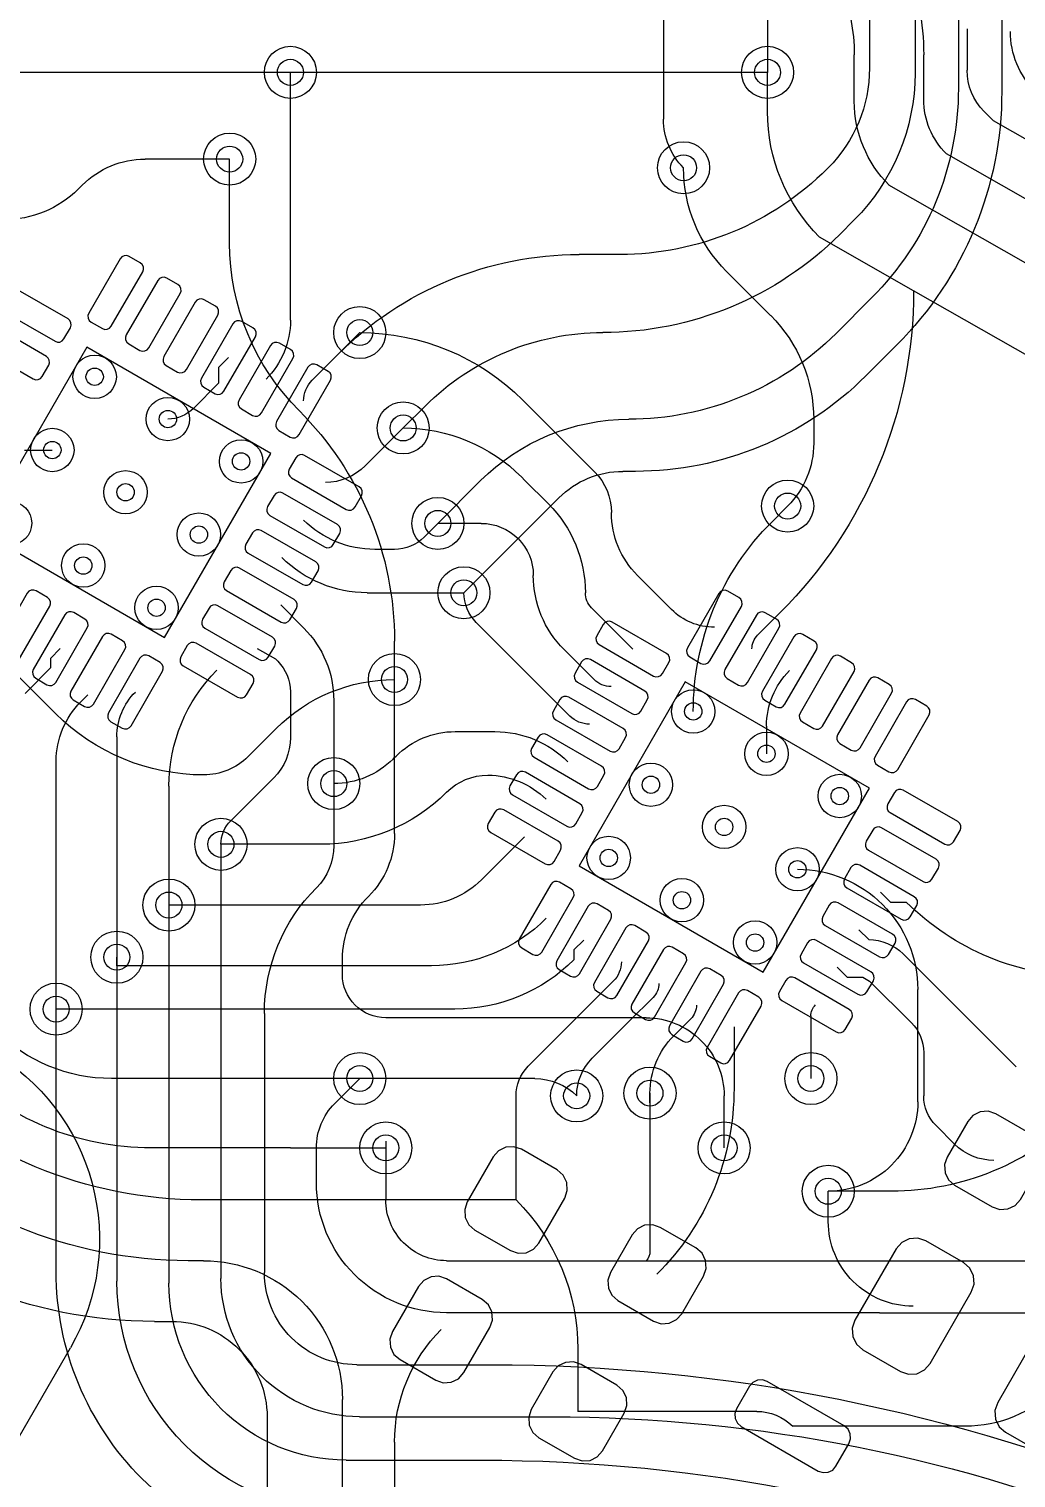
# Model space of a CAD drawing. Header units: millimetres. Extents: x -220 to 263, y -14 to 135.
# Drawn here: x -46.84 to -35.46, y 31.89 to 48.6 of the extents above; entities that cross this region are included whole.
import ezdxf

# ---------------------------------------------------------------- set-up
doc = ezdxf.new("R2010")
doc.units = ezdxf.units.MM
for name, color, linetype, lineweight, true_color in [('livello 7', 6, 'Continuous', 25, 0xff00ff), ('livello 8', 18, 'Continuous', 25, 0x000000), ('livello 9', 18, 'Continuous', 25, 0x000000)]:
    doc.layers.add(name, color=color, linetype=linetype, lineweight=lineweight, true_color=true_color)

msp = doc.modelspace()

# ---------------------------------------------------------------- linework, layer by layer
at = {"layer": 'livello 7', "color": 6, "true_color": 0xff00ff, "flags": 128}
msp.add_lwpolyline([(-47.273, 36.81, -0.414217), (-46.358, 33.395)], format="xyb", dxfattribs=at)
msp.add_lwpolyline([(-62.882, 4.773), (-46.358, 33.395)], dxfattribs=at)
at = {"layer": 'livello 8', "color": 163, "true_color": 0x4d7fc4, "flags": 128}
for points in [[(-38.323, 63.099), (-38.323, 48.099)], [(-37.148, 60.124), (-37.148, 48.146)], [(-36.623, 58.975), (-36.623, 48.089)], [(-36.123, 58.775), (-36.123, 47.913)], [(-35.623, 58.575), (-35.623, 47.879)], [(-39.523, 49.199), (-39.523, 47.558)], [(-43.823, 45.241), (-43.823, 48.099)], [(-44.523, 47.099), (-45.498, 47.099)], [(-37.623, 46.999), (-37.633, 46.989)], [(-46.223, 46.799), (-46.269, 46.753)], [(-37.323, 46.399), (-37.491, 46.23)], [(-46.147, 45.322), (-46.157, 45.294), (-46.155, 45.265), (-46.142, 45.238), (-46.12, 45.219), (-45.99, 45.144), (-45.962, 45.135), (-45.933, 45.137), (-45.907, 45.15), (-45.888, 45.172), (-45.525, 45.799), (-45.516, 45.827), (-45.518, 45.856), (-45.531, 45.883), (-45.553, 45.902), (-45.682, 45.977), (-45.71, 45.986), (-45.739, 45.984), (-45.766, 45.971), (-45.785, 45.949), (-46.147, 45.322)], [(-40.023, 45.999), (-40.496, 45.999)], [(-47.192, 45.463), (-47.201, 45.435), (-47.199, 45.406), (-47.186, 45.379), (-47.164, 45.36), (-46.536, 44.998), (-46.509, 44.988), (-46.48, 44.99), (-46.453, 45.003), (-46.434, 45.025), (-46.359, 45.155), (-46.35, 45.183), (-46.352, 45.212), (-46.364, 45.238), (-46.386, 45.257), (-47.014, 45.62), (-47.042, 45.629), (-47.071, 45.627), (-47.098, 45.615), (-47.117, 45.593), (-47.192, 45.463)], [(-45.714, 45.072), (-45.724, 45.044), (-45.722, 45.015), (-45.709, 44.988), (-45.687, 44.969), (-45.557, 44.894), (-45.529, 44.885), (-45.5, 44.887), (-45.474, 44.9), (-45.455, 44.922), (-45.092, 45.549), (-45.083, 45.577), (-45.085, 45.606), (-45.098, 45.633), (-45.12, 45.652), (-45.249, 45.727), (-45.277, 45.736), (-45.306, 45.734), (-45.333, 45.721), (-45.352, 45.699), (-45.714, 45.072)], [(-45.281, 44.822), (-45.291, 44.794), (-45.289, 44.765), (-45.276, 44.738), (-45.254, 44.719), (-45.124, 44.644), (-45.096, 44.635), (-45.067, 44.637), (-45.041, 44.65), (-45.022, 44.672), (-44.659, 45.299), (-44.65, 45.327), (-44.652, 45.356), (-44.665, 45.383), (-44.687, 45.402), (-44.816, 45.477), (-44.844, 45.486), (-44.873, 45.484), (-44.9, 45.471), (-44.919, 45.449), (-45.281, 44.822)], [(-37.123, 45.499), (-37.533, 45.089)], [(-47.442, 45.03), (-47.451, 45.002), (-47.449, 44.973), (-47.436, 44.946), (-47.414, 44.927), (-46.786, 44.565), (-46.759, 44.555), (-46.73, 44.557), (-46.703, 44.57), (-46.684, 44.592), (-46.609, 44.722), (-46.6, 44.75), (-46.602, 44.779), (-46.614, 44.805), (-46.636, 44.824), (-47.264, 45.187), (-47.292, 45.196), (-47.321, 45.194), (-47.348, 45.182), (-47.367, 45.159), (-47.442, 45.03)], [(-44.848, 44.572), (-44.858, 44.544), (-44.856, 44.515), (-44.843, 44.488), (-44.821, 44.469), (-44.691, 44.394), (-44.663, 44.385), (-44.634, 44.387), (-44.608, 44.4), (-44.589, 44.422), (-44.226, 45.049), (-44.217, 45.077), (-44.219, 45.106), (-44.232, 45.133), (-44.254, 45.152), (-44.383, 45.227), (-44.411, 45.236), (-44.44, 45.234), (-44.467, 45.221), (-44.486, 45.199), (-44.848, 44.572)], [(-44.415, 44.322), (-44.425, 44.294), (-44.423, 44.265), (-44.41, 44.238), (-44.388, 44.219), (-44.258, 44.144), (-44.23, 44.135), (-44.201, 44.137), (-44.175, 44.15), (-44.156, 44.172), (-43.793, 44.799), (-43.784, 44.827), (-43.786, 44.856), (-43.799, 44.883), (-43.821, 44.902), (-43.95, 44.977), (-43.978, 44.986), (-44.007, 44.984), (-44.034, 44.971), (-44.053, 44.949), (-44.415, 44.322)], [(-43.273, 44.849), (-43.023, 45.099)], [(-36.833, 44.957), (-37.191, 44.599)], [(-46.171, 44.931), (-47.396, 42.809), (-45.274, 41.584), (-44.049, 43.706), (-46.171, 44.931)], [(-44.537, 44.81), (-44.65, 44.697)], [(-43.572, 44.549), (-43.273, 44.849)], [(-44.65, 44.697), (-44.65, 44.514)], [(-43.982, 44.072), (-43.992, 44.044), (-43.99, 44.015), (-43.977, 43.988), (-43.955, 43.969), (-43.825, 43.894), (-43.797, 43.885), (-43.768, 43.887), (-43.742, 43.9), (-43.723, 43.922), (-43.36, 44.549), (-43.351, 44.577), (-43.353, 44.606), (-43.366, 44.633), (-43.388, 44.652), (-43.517, 44.727), (-43.545, 44.736), (-43.574, 44.734), (-43.601, 44.721), (-43.62, 44.699), (-43.982, 44.072)], [(-44.65, 44.514), (-44.941, 44.224)], [(-42.271, 44.25), (-42.523, 43.999)], [(-42.96, 43.562), (-42.523, 43.999)], [(-46.886, 43.745), (-46.567, 43.745)], [(-43.836, 43.525), (-43.845, 43.497), (-43.843, 43.468), (-43.831, 43.442), (-43.809, 43.423), (-43.181, 43.06), (-43.153, 43.051), (-43.124, 43.053), (-43.097, 43.066), (-43.078, 43.088), (-43.003, 43.218), (-42.994, 43.245), (-42.996, 43.274), (-43.009, 43.301), (-43.031, 43.32), (-43.659, 43.682), (-43.686, 43.692), (-43.715, 43.69), (-43.742, 43.677), (-43.761, 43.655), (-43.836, 43.525)], [(-39.846, 43.499), (-39.991, 43.499)], [(-41.63, 43.392), (-42.123, 42.899)], [(-44.086, 43.092), (-44.095, 43.064), (-44.093, 43.035), (-44.081, 43.009), (-44.059, 42.99), (-43.431, 42.627), (-43.403, 42.618), (-43.374, 42.62), (-43.347, 42.633), (-43.328, 42.655), (-43.253, 42.784), (-43.244, 42.812), (-43.246, 42.841), (-43.259, 42.868), (-43.281, 42.887), (-43.909, 43.249), (-43.936, 43.259), (-43.965, 43.257), (-43.992, 43.244), (-44.011, 43.222), (-44.086, 43.092)], [(-40.728, 43.194), (-41.081, 42.84)], [(-38.091, 43.099), (-38.275, 42.915)], [(-44.336, 42.659), (-44.345, 42.631), (-44.343, 42.602), (-44.331, 42.576), (-44.309, 42.557), (-43.681, 42.194), (-43.653, 42.185), (-43.624, 42.187), (-43.597, 42.2), (-43.578, 42.222), (-43.503, 42.351), (-43.494, 42.379), (-43.496, 42.408), (-43.509, 42.435), (-43.531, 42.454), (-44.159, 42.816), (-44.186, 42.826), (-44.215, 42.824), (-44.242, 42.811), (-44.261, 42.789), (-44.336, 42.659)], [(-42.281, 42.74), (-42.123, 42.899)], [(-41.823, 42.099), (-41.081, 42.84)], [(-42.623, 42.599), (-42.85, 42.599)], [(-44.586, 42.226), (-44.595, 42.198), (-44.593, 42.169), (-44.581, 42.143), (-44.559, 42.124), (-43.931, 41.761), (-43.903, 41.752), (-43.874, 41.754), (-43.847, 41.767), (-43.828, 41.789), (-43.753, 41.918), (-43.744, 41.946), (-43.746, 41.975), (-43.759, 42.002), (-43.781, 42.021), (-44.409, 42.383), (-44.436, 42.393), (-44.465, 42.391), (-44.492, 42.378), (-44.511, 42.356), (-44.586, 42.226)], [(-47.219, 41.466), (-47.228, 41.438), (-47.226, 41.409), (-47.213, 41.383), (-47.191, 41.363), (-47.062, 41.288), (-47.034, 41.279), (-47.005, 41.281), (-46.978, 41.294), (-46.959, 41.316), (-46.597, 41.944), (-46.587, 41.971), (-46.589, 42), (-46.602, 42.027), (-46.624, 42.046), (-46.754, 42.121), (-46.782, 42.13), (-46.811, 42.128), (-46.837, 42.116), (-46.856, 42.094), (-47.219, 41.466)], [(-42.939, 42.099), (-41.823, 42.099)], [(-44.836, 41.793), (-44.845, 41.765), (-44.843, 41.736), (-44.831, 41.71), (-44.809, 41.691), (-44.181, 41.328), (-44.153, 41.319), (-44.124, 41.321), (-44.097, 41.334), (-44.078, 41.356), (-44.003, 41.485), (-43.994, 41.513), (-43.996, 41.542), (-44.009, 41.569), (-44.031, 41.588), (-44.659, 41.95), (-44.686, 41.96), (-44.715, 41.958), (-44.742, 41.945), (-44.761, 41.923), (-44.836, 41.793)], [(-43.935, 41.959), (-43.668, 41.692)], [(-46.786, 41.216), (-46.795, 41.188), (-46.793, 41.159), (-46.78, 41.133), (-46.758, 41.113), (-46.629, 41.038), (-46.601, 41.029), (-46.572, 41.031), (-46.545, 41.044), (-46.526, 41.066), (-46.164, 41.694), (-46.154, 41.721), (-46.156, 41.75), (-46.169, 41.777), (-46.191, 41.796), (-46.321, 41.871), (-46.349, 41.88), (-46.378, 41.878), (-46.404, 41.866), (-46.423, 41.844), (-46.786, 41.216)], [(-46.353, 40.966), (-46.362, 40.938), (-46.36, 40.909), (-46.347, 40.883), (-46.325, 40.863), (-46.196, 40.788), (-46.168, 40.779), (-46.139, 40.781), (-46.112, 40.794), (-46.093, 40.816), (-45.731, 41.444), (-45.721, 41.471), (-45.723, 41.5), (-45.736, 41.527), (-45.758, 41.546), (-45.888, 41.621), (-45.916, 41.63), (-45.945, 41.628), (-45.971, 41.616), (-45.99, 41.594), (-46.353, 40.966)], [(-46.475, 41.455), (-46.588, 41.341)], [(-45.086, 41.36), (-45.095, 41.332), (-45.093, 41.303), (-45.081, 41.277), (-45.059, 41.258), (-44.431, 40.895), (-44.403, 40.886), (-44.374, 40.888), (-44.347, 40.901), (-44.328, 40.923), (-44.253, 41.052), (-44.244, 41.08), (-44.246, 41.109), (-44.259, 41.136), (-44.281, 41.155), (-44.909, 41.517), (-44.936, 41.527), (-44.965, 41.525), (-44.992, 41.512), (-45.011, 41.49), (-45.086, 41.36)], [(-44.205, 41.458), (-43.996, 41.337)], [(-46.588, 41.341), (-46.588, 41.234)], [(-45.92, 40.716), (-45.929, 40.688), (-45.927, 40.659), (-45.914, 40.633), (-45.892, 40.613), (-45.763, 40.538), (-45.735, 40.529), (-45.706, 40.531), (-45.679, 40.544), (-45.66, 40.566), (-45.298, 41.194), (-45.288, 41.221), (-45.29, 41.25), (-45.303, 41.277), (-45.325, 41.296), (-45.455, 41.371), (-45.483, 41.38), (-45.512, 41.378), (-45.538, 41.366), (-45.557, 41.344), (-45.92, 40.716)], [(-43.996, 41.337), (-43.968, 41.309)], [(-46.588, 41.234), (-46.882, 40.939)], [(-42.623, 40.899), (-42.623, 41.099)], [(-43.823, 40.958), (-43.823, 40.43)], [(-38.374, 37.726), (-37.149, 39.847), (-39.271, 41.072), (-40.496, 38.951), (-38.374, 37.726)], [(-46.24, 40.84), (-46.159, 40.921)], [(-43.323, 40.858), (-43.323, 40.523)], [(-42.623, 39.323), (-42.623, 40.899)], [(-45.823, 40.438), (-45.823, 34.162)], [(-43.323, 40.523), (-43.323, 39.899)], [(-46.523, 34.274), (-46.523, 40.158)], [(-44.015, 39.965), (-44.51, 39.47)], [(-45.223, 39.871), (-45.223, 34.14)], [(-43.323, 39.899), (-43.323, 39.182)], [(-44.623, 39.199), (-44.623, 34.195)], [(-43.223, 37.699), (-43.223, 37.875)], [(-36.591, 36.231), (-36.591, 37.524)], [(-44.123, 37.25), (-44.123, 34.263)], [(-39.723, 37.199), (-42.723, 37.199)], [(-43.312, 36.21), (-43.023, 36.499)], [(-41.005, 36.499), (-43.023, 36.499)], [(-39.678, 36.331), (-39.678, 34.506)], [(-38.823, 35.699), (-38.823, 36.299)], [(-42.723, 35.775), (-42.723, 35.099)], [(-43.523, 35.298), (-43.523, 35.699)], [(-36.895, 35.199), (-37.623, 35.199)], [(-42.023, 34.399), (-39.723, 34.399)], [(-39.723, 34.399), (-37.423, 34.399)], [(-37.423, 34.399), (-31.454, 34.399)], [(-37.034, 33.799), (-42.024, 33.799)], [(-37.034, 33.799), (-31.754, 33.799)], [(-43.058, 33.199), (-41.523, 33.199)], [(-43.026, 32.599), (-40.823, 32.599)], [(-43.181, 32.099), (-41.623, 32.099)]]:
    msp.add_lwpolyline(points, dxfattribs=at)
for points in [[(-37.148, 48.146, -0.198927), (-37.623, 46.999)], [(-36.623, 48.089, -0.198911), (-37.323, 46.399)], [(-36.123, 47.913, -0.198912), (-37.123, 45.499)], [(-35.623, 47.879, -0.198914), (-36.833, 44.957)], [(-39.291, 46.999, -0.198908), (-39.523, 47.558)], [(-46.223, 46.799, -0.198914), (-45.498, 47.099)], [(-37.633, 46.989, -0.198915), (-40.023, 45.999)], [(-46.269, 46.753, -0.198928), (-47.123, 46.399)], [(-37.491, 46.23, -0.198917), (-40.223, 45.099)], [(-43.273, 44.849, -0.198913), (-40.496, 45.999)], [(-43.822, 45.241, -0.198929), (-44.104, 44.56)], [(-42.271, 44.25, -0.198906), (-40.223, 45.099)], [(-37.533, 45.089, -0.198915), (-39.923, 44.099)], [(-43.671, 44.31, -0.19889), (-43.572, 44.549)], [(-37.191, 44.599, -0.198912), (-39.846, 43.499)], [(-44.941, 44.224, -0.198937), (-45.235, 44.102)], [(-41.63, 43.392, -0.198913), (-39.923, 44.099)], [(-42.96, 43.562, -0.198912), (-43.42, 43.371)], [(-40.728, 43.194, -0.198916), (-39.991, 43.499)], [(-42.85, 42.599, -0.198896), (-43.67, 42.938)], [(-39.179, 40.731, -0.198913), (-38.275, 42.915)], [(-42.281, 42.74, -0.198937), (-42.623, 42.599)], [(-42.939, 42.099, -0.198897), (-43.92, 42.505)], [(-43.668, 41.692, -0.198903), (-43.323, 40.858)], [(-43.968, 41.309, -0.198933), (-43.823, 40.958)], [(-45.223, 39.871, -0.198909), (-44.67, 41.206)], [(-45.823, 40.438, -0.198944), (-45.609, 40.955)], [(-46.522, 40.158, -0.198915), (-46.24, 40.84)], [(-43.823, 40.43, -0.198922), (-44.015, 39.965)], [(-44.623, 39.199, -0.198948), (-44.51, 39.47)], [(-42.622, 39.323, -0.198924), (-42.923, 38.599)], [(-43.323, 39.182, -0.19891), (-43.523, 38.699)], [(-37.978, 38.911, -0.414214), (-36.591, 37.524)], [(-44.122, 37.25, -0.198907), (-43.523, 38.699)], [(-43.223, 37.875, -0.198914), (-42.923, 38.599)], [(-42.723, 37.199, -0.414214), (-43.223, 37.699)], [(-39.723, 37.199, -0.414214), (-38.823, 36.299)], [(-41.005, 36.499, -0.19891), (-40.523, 36.299)], [(-43.523, 35.699, -0.1989), (-43.312, 36.21)], [(-36.591, 36.231, -0.414214), (-37.623, 35.199)], [(-34.722, 36.099, -0.198912), (-36.895, 35.199)], [(-42.024, 33.799, -0.414214), (-43.523, 35.298)], [(-42.023, 34.399, -0.414214), (-42.723, 35.099)], [(-39.678, 34.506, -0.199028), (-39.723, 34.399)], [(-43.147, 30.899, -0.414214), (-46.523, 34.274)], [(-43.058, 33.199, -0.414214), (-44.123, 34.263)], [(-43.16, 31.499, -0.414214), (-45.823, 34.162)], [(-43.181, 32.099, -0.414214), (-45.223, 34.14)], [(-43.026, 32.599, -0.414214), (-44.623, 34.195)], [(-41.523, 33.199, -0.198914), (-27.012, 27.189)], [(-40.823, 32.599, -0.198912), (-28.019, 27.296)], [(-41.623, 32.099, -0.198913), (-28.136, 26.513)]]:
    msp.add_lwpolyline(points, format="xyb", dxfattribs=at)
at = {"layer": 'livello 8', "color": 7, "true_color": 0xececec}
for centre in [(-43.823, 48.099), (-38.323, 48.099), (-44.523, 47.099), (-39.291, 46.999), (-43.023, 45.099), (-42.523, 43.999), (-38.091, 43.099), (-42.123, 42.899), (-41.823, 42.099), (-42.623, 41.099), (-43.323, 39.899), (-44.623, 39.199), (-45.223, 38.499), (-45.823, 37.898), (-46.523, 37.299), (-43.023, 36.499), (-37.823, 36.499), (-40.523, 36.299), (-39.678, 36.331), (-42.723, 35.699), (-38.823, 35.699), (-37.623, 35.199)]:
    msp.add_circle(centre, 0.3, dxfattribs=at)
at = {"layer": 'livello 8', "color": 7}
for centre, radius in [((-43.823, 48.099), 0.15), ((-38.323, 48.099), 0.15), ((-44.523, 47.099), 0.15), ((-39.291, 46.999), 0.15), ((-43.023, 45.099), 0.15), ((-46.079, 44.589), 0.1), ((-45.235, 44.102), 0.1), ((-42.523, 43.999), 0.15), ((-46.567, 43.745), 0.1), ((-44.391, 43.614), 0.1), ((-45.723, 43.258), 0.1), ((-38.091, 43.099), 0.15), ((-42.123, 42.899), 0.15), ((-44.878, 42.77), 0.1), ((-46.21, 42.413), 0.1), ((-41.823, 42.099), 0.15), ((-45.366, 41.926), 0.1), ((-42.623, 41.099), 0.15), ((-39.179, 40.731), 0.1), ((-38.335, 40.243), 0.1), ((-43.323, 39.899), 0.15), ((-39.667, 39.886), 0.1), ((-37.491, 39.756), 0.1), ((-38.823, 39.399), 0.1), ((-44.623, 39.199), 0.15), ((-40.154, 39.042), 0.1), ((-37.978, 38.911), 0.1), ((-45.223, 38.499), 0.15), ((-39.31, 38.555), 0.1), ((-38.466, 38.067), 0.1), ((-45.823, 37.898), 0.15), ((-46.523, 37.299), 0.15), ((-43.023, 36.499), 0.15), ((-37.823, 36.499), 0.15), ((-40.523, 36.299), 0.15), ((-39.678, 36.331), 0.15), ((-42.723, 35.699), 0.15), ((-38.823, 35.699), 0.15), ((-37.623, 35.199), 0.15)]:
    msp.add_circle(centre, radius, dxfattribs=at)
at = {"layer": 'livello 8', "color": 163, "true_color": 0x4d7fc4}
for centre in [(-46.079, 44.589), (-45.235, 44.102), (-46.567, 43.745), (-44.391, 43.614), (-45.723, 43.258), (-47.054, 42.901), (-44.878, 42.77), (-46.21, 42.413), (-45.366, 41.926), (-39.179, 40.731), (-38.335, 40.243), (-39.667, 39.886), (-37.491, 39.756), (-38.823, 39.399), (-40.154, 39.042), (-37.978, 38.911), (-39.31, 38.555), (-38.466, 38.067)]:
    msp.add_circle(centre, 0.25, dxfattribs=at)
at = {"layer": 'livello 9', "color": 22, "true_color": 0xc83434, "flags": 128}
for points in [[(-39.323, 51.099, -0.414214), (-36.523, 48.299)], [(-39.423, 50.399, -0.414214), (-37.323, 48.299)], [(-35.239, 47.882, -0.198917), (-35.524, 48.57)], [(-35.826, 47.649, -0.198925), (-36.023, 48.123)], [(-36.262, 47.159, -0.198928), (-36.523, 47.787)], [(-37.723, 46.199, -0.198901), (-38.323, 47.647)], [(-36.922, 46.799, -0.198921), (-37.323, 47.765)], [(-38.796, 45.804, -0.198911), (-39.291, 46.999)], [(-43.722, 44.199, -0.198917), (-44.523, 46.13)], [(-36.639, 45.582, -0.198912), (-38.176, 41.872)], [(-38.286, 45.294, -0.198924), (-37.791, 44.099)], [(-43.023, 45.099, -0.198923), (-41.145, 44.321)], [(-43.722, 44.199, -0.198909), (-42.623, 41.543)], [(-42.523, 43.999, -0.198912), (-41.157, 43.433)], [(-37.791, 43.823, -0.198914), (-38.091, 43.099)], [(-40.317, 43.494, -0.198924), (-40.123, 43.023)], [(-40.847, 43.123, -0.198918), (-40.423, 42.099)], [(-39.822, 42.299, -0.198924), (-40.123, 43.023)], [(-41.623, 42.899, -0.414214), (-41.023, 42.299)], [(-40.669, 41.445, -0.19891), (-41.023, 42.299)], [(-41.681, 41.758, -0.198893), (-41.823, 42.099)], [(-40.351, 41.925, -0.198897), (-40.423, 42.099)], [(-38.936, 41.702, -0.198906), (-39.43, 41.906)], [(-38.503, 41.452, -0.198989), (-38.437, 41.611)], [(-43.988, 40.533, -0.198912), (-42.623, 41.099)], [(-40.125, 41.017, -0.198935), (-40.322, 41.099)], [(-38.335, 40.563, -0.198915), (-38.07, 41.202)], [(-44.823, 39.999, -0.198913), (-46.53, 40.706)], [(-40.375, 40.584, -0.198936), (-40.601, 40.678)], [(-42.605, 40.216, -0.198893), (-41.923, 40.499)], [(-41.465, 40.499, -0.198906), (-40.625, 40.151)], [(-44.31, 40.211, -0.198921), (-44.823, 39.999)], [(-42.64, 40.182, -0.19892), (-43.323, 39.899)], [(-42.022, 39.799, -0.198904), (-41.546, 39.996)], [(-41.546, 39.996, -0.198904), (-40.876, 39.718)], [(-42.023, 39.799, -0.198912), (-43.471, 39.199)], [(-45.424, 35.699, -0.414214), (-48.623, 38.898)], [(-41.621, 38.789, -0.198916), (-42.323, 38.499)], [(-34.648, 37.674, -0.198919), (-36.724, 38.534)], [(-45.885, 36.499, -0.414214), (-47.771, 38.384)], [(-40.874, 38.346, -0.198924), (-42.195, 37.799)], [(-37.156, 38.1, -0.198927), (-36.76, 37.936)], [(-40.554, 37.868, -0.198921), (-41.927, 37.299)], [(-40.008, 37.846, -0.198903), (-40.101, 37.62)], [(-39.575, 37.596, -0.198933), (-39.642, 37.434)], [(-39.142, 37.346, -0.199037), (-39.208, 37.187)], [(-37.823, 37.22, -0.198994), (-37.77, 37.348)], [(-36.664, 37.14, -0.198915), (-36.523, 36.799)], [(-39.678, 36.331, -0.198893), (-39.406, 36.989)], [(-41.222, 36.299, -0.198915), (-41.081, 36.64)], [(-40.523, 36.299, -0.198904), (-40.343, 36.733)], [(-44.843, 35.099, -0.198913), (-48.393, 36.57)], [(-38.709, 36.388, -0.198912), (-39.598, 34.242)], [(-36.381, 35.958, -0.198893), (-36.523, 36.299)], [(-45.001, 34.399, -0.198917), (-48.623, 35.899)], [(-35.713, 35.555, -0.198911), (-36.167, 35.743)], [(-45.391, 33.699, -0.198913), (-49.201, 35.277)], [(-41.222, 35.099, -0.198907), (-40.51, 33.379)], [(-36.645, 33.874, -0.414214), (-37.623, 34.851)], [(-44.823, 34.399, -0.414214), (-43.223, 32.799)], [(-45.191, 33.699, -0.414214), (-44.091, 32.599)], [(-42.622, 32.307, -0.198906), (-42.085, 33.605)], [(-35, 32.924, -0.198931), (-36.046, 32.49)], [(-38.446, 32.662, -0.198879), (-38.033, 32.49)]]:
    msp.add_lwpolyline(points, format="xyb", dxfattribs=at)
for points in [[(-36.023, 48.599), (-36.023, 48.123)], [(-37.323, 47.765), (-37.323, 48.299)], [(-36.523, 47.787), (-36.523, 48.299)], [(-38.323, 48.099), (-48.623, 48.099)], [(-38.323, 47.647), (-38.323, 48.099)], [(-35.723, 47.545), (-35.826, 47.649)], [(-35.723, 47.545), (-27.39, 42.8)], [(-28.215, 42.575), (-36.262, 47.159)], [(-44.523, 46.13), (-44.523, 47.099)], [(-22.695, 38.695), (-36.923, 46.799)], [(-36.639, 45.582), (-37.723, 46.199)], [(-38.796, 45.804), (-38.291, 45.299)], [(-32.944, 43.477), (-36.639, 45.582)], [(-38.291, 45.299), (-38.286, 45.294)], [(-46.171, 44.931), (-47.396, 42.809), (-45.274, 41.584), (-44.049, 43.706), (-46.171, 44.931)], [(-40.623, 43.799), (-41.145, 44.321)], [(-37.791, 44.099), (-37.791, 43.899)], [(-40.317, 43.494), (-40.623, 43.799)], [(-37.791, 43.899), (-37.791, 43.823)], [(-37.791, 43.899), (-37.791, 43.806)], [(-41.123, 43.399), (-41.157, 43.433)], [(-40.847, 43.123), (-41.123, 43.399)], [(-41.623, 42.899), (-42.123, 42.899)], [(-39.43, 41.906), (-39.823, 42.299)], [(-38.625, 41.941), (-38.616, 41.969), (-38.618, 41.998), (-38.631, 42.024), (-38.653, 42.043), (-38.782, 42.118), (-38.81, 42.128), (-38.839, 42.126), (-38.866, 42.113), (-38.885, 42.091), (-39.247, 41.463), (-39.257, 41.435), (-39.255, 41.406), (-39.242, 41.38), (-39.22, 41.36), (-39.09, 41.285), (-39.062, 41.276), (-39.033, 41.278), (-39.007, 41.291), (-38.988, 41.313), (-38.625, 41.941)], [(-46.53, 40.706), (-47.64, 41.816)], [(-39.875, 41.45), (-40.351, 41.925)], [(-39.459, 41.296), (-39.45, 41.324), (-39.452, 41.353), (-39.464, 41.38), (-39.486, 41.399), (-40.114, 41.761), (-40.142, 41.771), (-40.171, 41.769), (-40.198, 41.756), (-40.217, 41.734), (-40.292, 41.604), (-40.301, 41.576), (-40.299, 41.547), (-40.286, 41.521), (-40.264, 41.502), (-39.636, 41.139), (-39.609, 41.13), (-39.58, 41.132), (-39.553, 41.145), (-39.534, 41.167), (-39.459, 41.296)], [(-38.192, 41.691), (-38.183, 41.719), (-38.185, 41.748), (-38.198, 41.774), (-38.22, 41.793), (-38.349, 41.868), (-38.377, 41.878), (-38.406, 41.876), (-38.433, 41.863), (-38.452, 41.841), (-38.814, 41.213), (-38.824, 41.185), (-38.822, 41.156), (-38.809, 41.13), (-38.787, 41.11), (-38.657, 41.035), (-38.629, 41.026), (-38.6, 41.028), (-38.574, 41.041), (-38.555, 41.063), (-38.192, 41.691)], [(-38.437, 41.611), (-38.176, 41.872)], [(-41.528, 41.604), (-41.681, 41.758)], [(-40.601, 40.678), (-41.528, 41.604)], [(-37.759, 41.441), (-37.75, 41.469), (-37.752, 41.498), (-37.765, 41.524), (-37.787, 41.543), (-37.916, 41.618), (-37.944, 41.628), (-37.973, 41.626), (-38, 41.613), (-38.019, 41.591), (-38.381, 40.963), (-38.391, 40.935), (-38.389, 40.906), (-38.376, 40.88), (-38.354, 40.86), (-38.224, 40.785), (-38.196, 40.776), (-38.167, 40.778), (-38.141, 40.791), (-38.122, 40.813), (-37.759, 41.441)], [(-42.623, 41.099), (-42.623, 41.543)], [(-40.322, 41.099), (-40.669, 41.445)], [(-39.709, 40.863), (-39.7, 40.891), (-39.702, 40.92), (-39.714, 40.947), (-39.736, 40.966), (-40.364, 41.328), (-40.392, 41.338), (-40.421, 41.336), (-40.448, 41.323), (-40.467, 41.301), (-40.542, 41.171), (-40.551, 41.143), (-40.549, 41.114), (-40.536, 41.088), (-40.514, 41.069), (-39.886, 40.706), (-39.859, 40.697), (-39.83, 40.699), (-39.803, 40.712), (-39.784, 40.734), (-39.709, 40.863)], [(-37.326, 41.191), (-37.317, 41.219), (-37.319, 41.248), (-37.332, 41.274), (-37.354, 41.293), (-37.483, 41.368), (-37.511, 41.378), (-37.54, 41.376), (-37.567, 41.363), (-37.586, 41.341), (-37.948, 40.713), (-37.958, 40.685), (-37.956, 40.656), (-37.943, 40.63), (-37.921, 40.61), (-37.791, 40.535), (-37.763, 40.526), (-37.734, 40.528), (-37.708, 40.541), (-37.689, 40.563), (-37.326, 41.191)], [(-36.893, 40.941), (-36.884, 40.969), (-36.886, 40.998), (-36.899, 41.024), (-36.921, 41.043), (-37.05, 41.118), (-37.078, 41.128), (-37.107, 41.126), (-37.134, 41.113), (-37.153, 41.091), (-37.515, 40.463), (-37.525, 40.435), (-37.523, 40.406), (-37.51, 40.38), (-37.488, 40.36), (-37.358, 40.285), (-37.33, 40.276), (-37.301, 40.278), (-37.275, 40.291), (-37.256, 40.313), (-36.893, 40.941)], [(-38.374, 37.726), (-37.149, 39.847), (-39.271, 41.072), (-40.496, 38.951), (-38.374, 37.726)], [(-39.959, 40.43), (-39.95, 40.458), (-39.952, 40.487), (-39.964, 40.514), (-39.986, 40.533), (-40.614, 40.895), (-40.642, 40.905), (-40.671, 40.903), (-40.698, 40.89), (-40.717, 40.868), (-40.792, 40.738), (-40.801, 40.71), (-40.799, 40.681), (-40.786, 40.655), (-40.764, 40.636), (-40.136, 40.273), (-40.109, 40.264), (-40.08, 40.266), (-40.053, 40.279), (-40.034, 40.301), (-39.959, 40.43)], [(-36.46, 40.691), (-36.451, 40.719), (-36.453, 40.748), (-36.466, 40.774), (-36.488, 40.793), (-36.617, 40.868), (-36.645, 40.878), (-36.674, 40.876), (-36.701, 40.863), (-36.72, 40.841), (-37.082, 40.213), (-37.092, 40.185), (-37.09, 40.156), (-37.077, 40.13), (-37.055, 40.11), (-36.925, 40.035), (-36.897, 40.026), (-36.868, 40.028), (-36.842, 40.041), (-36.823, 40.063), (-36.46, 40.691)], [(-43.988, 40.533), (-44.223, 40.299)], [(-41.923, 40.499), (-41.465, 40.499)], [(-40.209, 39.997), (-40.2, 40.025), (-40.202, 40.054), (-40.214, 40.081), (-40.236, 40.1), (-40.864, 40.462), (-40.892, 40.472), (-40.921, 40.47), (-40.948, 40.457), (-40.967, 40.435), (-41.042, 40.305), (-41.051, 40.277), (-41.049, 40.248), (-41.036, 40.222), (-41.014, 40.203), (-40.386, 39.84), (-40.359, 39.831), (-40.33, 39.833), (-40.303, 39.845), (-40.284, 39.867), (-40.209, 39.997)], [(-38.335, 40.563), (-38.335, 40.243)], [(-44.223, 40.299), (-44.31, 40.211)], [(-42.64, 40.182), (-42.623, 40.199)], [(-42.623, 40.199), (-42.605, 40.216)], [(-40.459, 39.564), (-40.45, 39.592), (-40.452, 39.621), (-40.464, 39.648), (-40.486, 39.667), (-41.114, 40.029), (-41.142, 40.039), (-41.171, 40.037), (-41.198, 40.024), (-41.217, 40.002), (-41.292, 39.872), (-41.301, 39.844), (-41.299, 39.815), (-41.286, 39.789), (-41.264, 39.77), (-40.636, 39.407), (-40.609, 39.398), (-40.58, 39.4), (-40.553, 39.412), (-40.534, 39.434), (-40.459, 39.564)], [(-36.103, 39.359), (-36.094, 39.387), (-36.096, 39.416), (-36.109, 39.442), (-36.131, 39.461), (-36.759, 39.824), (-36.786, 39.833), (-36.815, 39.831), (-36.842, 39.818), (-36.861, 39.796), (-36.936, 39.667), (-36.945, 39.639), (-36.943, 39.61), (-36.931, 39.583), (-36.909, 39.564), (-36.281, 39.202), (-36.253, 39.192), (-36.224, 39.194), (-36.197, 39.207), (-36.178, 39.229), (-36.103, 39.359)], [(-40.709, 39.131), (-40.7, 39.159), (-40.702, 39.188), (-40.714, 39.215), (-40.736, 39.234), (-41.364, 39.596), (-41.392, 39.606), (-41.421, 39.604), (-41.448, 39.591), (-41.467, 39.569), (-41.542, 39.439), (-41.551, 39.411), (-41.549, 39.382), (-41.536, 39.356), (-41.514, 39.337), (-40.886, 38.974), (-40.859, 38.965), (-40.83, 38.967), (-40.803, 38.979), (-40.784, 39.001), (-40.709, 39.131)], [(-40.876, 39.718), (-40.875, 39.718)], [(-41.125, 39.285), (-41.621, 38.789)], [(-36.353, 38.926), (-36.344, 38.954), (-36.346, 38.983), (-36.359, 39.009), (-36.381, 39.028), (-37.009, 39.391), (-37.036, 39.4), (-37.065, 39.398), (-37.092, 39.385), (-37.111, 39.363), (-37.186, 39.234), (-37.195, 39.206), (-37.193, 39.177), (-37.181, 39.15), (-37.159, 39.131), (-36.531, 38.769), (-36.503, 38.759), (-36.474, 38.761), (-36.447, 38.774), (-36.428, 38.796), (-36.353, 38.926)], [(-43.471, 39.199), (-44.623, 39.199)], [(-36.603, 38.493), (-36.594, 38.521), (-36.596, 38.55), (-36.609, 38.576), (-36.631, 38.595), (-37.259, 38.958), (-37.286, 38.967), (-37.315, 38.965), (-37.342, 38.952), (-37.361, 38.93), (-37.436, 38.801), (-37.445, 38.773), (-37.443, 38.744), (-37.431, 38.717), (-37.409, 38.698), (-36.781, 38.336), (-36.753, 38.326), (-36.724, 38.328), (-36.697, 38.341), (-36.678, 38.363), (-36.603, 38.493)], [(-40.563, 38.585), (-40.553, 38.613), (-40.555, 38.642), (-40.568, 38.668), (-40.59, 38.687), (-40.72, 38.762), (-40.748, 38.772), (-40.777, 38.77), (-40.803, 38.757), (-40.822, 38.735), (-41.185, 38.107), (-41.194, 38.079), (-41.192, 38.05), (-41.179, 38.024), (-41.157, 38.005), (-41.028, 37.93), (-41, 37.92), (-40.971, 37.922), (-40.944, 37.935), (-40.925, 37.957), (-40.563, 38.585)], [(-37.02, 38.647), (-36.906, 38.534)], [(-42.323, 38.499), (-45.223, 38.499)], [(-40.13, 38.335), (-40.12, 38.363), (-40.122, 38.392), (-40.135, 38.418), (-40.157, 38.437), (-40.287, 38.512), (-40.315, 38.522), (-40.344, 38.52), (-40.37, 38.507), (-40.389, 38.485), (-40.752, 37.857), (-40.761, 37.829), (-40.759, 37.8), (-40.746, 37.774), (-40.724, 37.755), (-40.595, 37.68), (-40.567, 37.67), (-40.538, 37.672), (-40.511, 37.685), (-40.492, 37.707), (-40.13, 38.335)], [(-36.853, 38.06), (-36.844, 38.088), (-36.846, 38.117), (-36.859, 38.143), (-36.881, 38.162), (-37.509, 38.525), (-37.536, 38.534), (-37.565, 38.532), (-37.592, 38.519), (-37.611, 38.497), (-37.686, 38.367), (-37.695, 38.34), (-37.693, 38.311), (-37.681, 38.284), (-37.659, 38.265), (-37.031, 37.903), (-37.003, 37.893), (-36.974, 37.895), (-36.947, 37.908), (-36.928, 37.93), (-36.853, 38.06)], [(-36.906, 38.534), (-36.724, 38.534)], [(-39.697, 38.085), (-39.687, 38.113), (-39.689, 38.142), (-39.702, 38.168), (-39.724, 38.187), (-39.854, 38.262), (-39.882, 38.272), (-39.911, 38.27), (-39.937, 38.257), (-39.956, 38.235), (-40.319, 37.607), (-40.328, 37.579), (-40.326, 37.55), (-40.313, 37.524), (-40.291, 37.505), (-40.162, 37.43), (-40.134, 37.42), (-40.105, 37.422), (-40.078, 37.435), (-40.059, 37.457), (-39.697, 38.085)], [(-40.441, 38.096), (-40.554, 37.983)], [(-37.103, 37.627), (-37.094, 37.655), (-37.096, 37.684), (-37.109, 37.71), (-37.131, 37.729), (-37.759, 38.092), (-37.786, 38.101), (-37.815, 38.099), (-37.842, 38.086), (-37.861, 38.064), (-37.936, 37.934), (-37.945, 37.907), (-37.943, 37.878), (-37.931, 37.851), (-37.909, 37.832), (-37.281, 37.47), (-37.253, 37.46), (-37.224, 37.462), (-37.197, 37.475), (-37.178, 37.497), (-37.103, 37.627)], [(-37.27, 38.214), (-37.156, 38.101)], [(-40.554, 37.983), (-40.554, 37.867)], [(-39.264, 37.835), (-39.254, 37.863), (-39.256, 37.892), (-39.269, 37.918), (-39.291, 37.937), (-39.421, 38.012), (-39.449, 38.022), (-39.478, 38.02), (-39.504, 38.007), (-39.523, 37.985), (-39.886, 37.357), (-39.895, 37.329), (-39.893, 37.3), (-39.88, 37.274), (-39.858, 37.255), (-39.729, 37.18), (-39.701, 37.17), (-39.672, 37.172), (-39.645, 37.185), (-39.626, 37.207), (-39.264, 37.835)], [(-36.76, 37.936), (-35.923, 37.099)], [(-45.823, 37.799), (-45.823, 37.898)], [(-42.195, 37.799), (-45.823, 37.799)], [(-38.831, 37.585), (-38.821, 37.613), (-38.823, 37.642), (-38.836, 37.668), (-38.858, 37.687), (-38.988, 37.762), (-39.016, 37.772), (-39.045, 37.77), (-39.071, 37.757), (-39.09, 37.735), (-39.453, 37.107), (-39.462, 37.079), (-39.46, 37.05), (-39.447, 37.024), (-39.425, 37.005), (-39.296, 36.93), (-39.268, 36.92), (-39.239, 36.922), (-39.212, 36.935), (-39.193, 36.957), (-38.831, 37.585)], [(-37.52, 37.781), (-37.406, 37.667)], [(-40.101, 37.62), (-41.081, 36.64)], [(-37.353, 37.194), (-37.344, 37.222), (-37.346, 37.251), (-37.359, 37.277), (-37.381, 37.296), (-38.009, 37.659), (-38.036, 37.668), (-38.065, 37.666), (-38.092, 37.653), (-38.111, 37.631), (-38.186, 37.501), (-38.195, 37.474), (-38.193, 37.445), (-38.181, 37.418), (-38.159, 37.399), (-37.531, 37.037), (-37.503, 37.027), (-37.474, 37.029), (-37.447, 37.042), (-37.428, 37.064), (-37.353, 37.194)], [(-37.406, 37.667), (-37.224, 37.667)], [(-37.224, 37.667), (-37.147, 37.623)], [(-37.147, 37.623), (-36.664, 37.14)], [(-39.642, 37.434), (-39.913, 37.163)], [(-38.398, 37.335), (-38.388, 37.363), (-38.39, 37.392), (-38.403, 37.418), (-38.425, 37.437), (-38.555, 37.512), (-38.583, 37.522), (-38.612, 37.52), (-38.638, 37.507), (-38.657, 37.485), (-39.02, 36.857), (-39.029, 36.829), (-39.027, 36.8), (-39.014, 36.774), (-38.992, 36.755), (-38.863, 36.68), (-38.835, 36.67), (-38.806, 36.672), (-38.779, 36.685), (-38.76, 36.707), (-38.398, 37.335)], [(-41.927, 37.299), (-46.523, 37.299)], [(-39.913, 37.163), (-40.343, 36.733)], [(-39.208, 37.187), (-39.406, 36.989)], [(-38.709, 37.096), (-38.709, 36.388)], [(-37.823, 37.22), (-37.823, 36.499)], [(-35.923, 37.099), (-35.459, 36.635)], [(-36.523, 36.799), (-36.523, 36.299)], [(-43.023, 36.499), (-45.885, 36.499)], [(-41.223, 36.299), (-41.223, 35.099)], [(-39.678, 36.217), (-39.678, 36.331)], [(-35.172, 35.517), (-35.142, 35.605), (-35.148, 35.697), (-35.189, 35.78), (-35.259, 35.842), (-35.692, 36.092), (-35.78, 36.121), (-35.872, 36.115), (-35.955, 36.074), (-36.016, 36.005), (-36.254, 35.593), (-36.283, 35.506), (-36.277, 35.413), (-36.236, 35.33), (-36.167, 35.269), (-35.734, 35.019), (-35.646, 34.989), (-35.554, 34.995), (-35.47, 35.036), (-35.409, 35.106), (-35.172, 35.517)], [(-36.381, 35.958), (-36.167, 35.743)], [(-43.823, 35.699), (-45.424, 35.699)], [(-43.823, 35.699), (-42.723, 35.699)], [(-41.159, 35.683), (-41.247, 35.713), (-41.34, 35.707), (-41.423, 35.666), (-41.484, 35.596), (-41.784, 35.077), (-41.814, 34.989), (-41.808, 34.896), (-41.767, 34.813), (-41.697, 34.752), (-41.286, 34.515), (-41.198, 34.485), (-41.105, 34.491), (-41.022, 34.532), (-40.961, 34.602), (-40.661, 35.121), (-40.631, 35.209), (-40.637, 35.301), (-40.678, 35.385), (-40.748, 35.446), (-41.159, 35.683)], [(-41.223, 35.099), (-44.843, 35.099)], [(-37.623, 34.851), (-37.623, 35.199)], [(-39.636, 33.701), (-39.548, 33.672), (-39.455, 33.678), (-39.372, 33.719), (-39.311, 33.788), (-39.061, 34.221), (-39.031, 34.309), (-39.037, 34.401), (-39.078, 34.485), (-39.148, 34.546), (-39.559, 34.783), (-39.647, 34.813), (-39.74, 34.807), (-39.823, 34.766), (-39.884, 34.696), (-40.134, 34.263), (-40.164, 34.175), (-40.158, 34.083), (-40.117, 34), (-40.047, 33.939), (-39.636, 33.701)], [(-35.975, 34.035), (-35.943, 34.128), (-35.95, 34.225), (-35.993, 34.313), (-36.066, 34.377), (-36.499, 34.627), (-36.592, 34.658), (-36.689, 34.652), (-36.776, 34.609), (-36.841, 34.535), (-37.316, 33.713), (-37.347, 33.62), (-37.341, 33.523), (-37.298, 33.435), (-37.224, 33.371), (-36.791, 33.121), (-36.699, 33.09), (-36.602, 33.096), (-36.514, 33.139), (-36.45, 33.213), (-35.975, 34.035)], [(-44.823, 34.399), (-45.001, 34.399)], [(-42.022, 34.189), (-42.11, 34.219), (-42.202, 34.213), (-42.285, 34.172), (-42.346, 34.102), (-42.646, 33.583), (-42.676, 33.495), (-42.67, 33.403), (-42.629, 33.319), (-42.559, 33.258), (-42.148, 33.021), (-42.06, 32.991), (-41.968, 32.997), (-41.885, 33.038), (-41.824, 33.108), (-41.524, 33.627), (-41.494, 33.715), (-41.5, 33.808), (-41.541, 33.891), (-41.611, 33.952), (-42.022, 34.189)], [(-45.391, 33.699), (-45.191, 33.699)], [(-34.329, 33.085), (-34.298, 33.178), (-34.304, 33.275), (-34.347, 33.363), (-34.421, 33.427), (-34.854, 33.677), (-34.946, 33.708), (-35.043, 33.702), (-35.131, 33.659), (-35.195, 33.585), (-35.67, 32.763), (-35.702, 32.67), (-35.695, 32.573), (-35.652, 32.485), (-35.579, 32.421), (-35.146, 32.171), (-35.053, 32.14), (-34.956, 32.146), (-34.869, 32.189), (-34.804, 32.263), (-34.329, 33.085)], [(-40.51, 33.379), (-40.51, 32.662)], [(-40.548, 32.121), (-40.46, 32.091), (-40.368, 32.097), (-40.285, 32.138), (-40.224, 32.208), (-39.974, 32.641), (-39.944, 32.729), (-39.95, 32.821), (-39.991, 32.904), (-40.061, 32.965), (-40.472, 33.203), (-40.56, 33.232), (-40.652, 33.226), (-40.735, 33.185), (-40.796, 33.116), (-41.046, 32.683), (-41.076, 32.595), (-41.07, 32.503), (-41.029, 32.419), (-40.959, 32.358), (-40.548, 32.121)], [(-37.384, 32.289), (-37.365, 32.344), (-37.369, 32.403), (-37.395, 32.455), (-37.439, 32.494), (-38.326, 33.006), (-38.382, 33.025), (-38.44, 33.021), (-38.493, 32.996), (-38.531, 32.952), (-38.681, 32.692), (-38.7, 32.636), (-38.696, 32.578), (-38.67, 32.525), (-38.626, 32.487), (-37.739, 31.974), (-37.683, 31.956), (-37.625, 31.959), (-37.572, 31.985), (-37.534, 32.029), (-37.384, 32.289)], [(-43.223, 28.799), (-43.223, 32.799)], [(-44.091, 32.599), (-44.091, 29.899)], [(-38.446, 32.662), (-40.51, 32.662)], [(-36.046, 32.49), (-38.033, 32.49)], [(-42.623, 32.307), (-42.623, 29.899)]]:
    msp.add_lwpolyline(points, dxfattribs=at)
at = {"layer": 'livello 9', "color": 7, "true_color": 0xececec}
for centre in [(-43.823, 48.099), (-38.323, 48.099), (-44.523, 47.099), (-39.291, 46.999), (-43.023, 45.099), (-42.523, 43.999), (-38.091, 43.099), (-42.123, 42.899), (-41.823, 42.099), (-42.623, 41.099), (-43.323, 39.899), (-44.623, 39.199), (-45.223, 38.499), (-45.823, 37.898), (-46.523, 37.299), (-43.023, 36.499), (-37.823, 36.499), (-40.523, 36.299), (-39.678, 36.331), (-42.723, 35.699), (-38.823, 35.699), (-37.623, 35.199)]:
    msp.add_circle(centre, 0.3, dxfattribs=at)
at = {"layer": 'livello 9', "color": 7}
for centre, radius in [((-43.823, 48.099), 0.15), ((-38.323, 48.099), 0.15), ((-44.523, 47.099), 0.15), ((-39.291, 46.999), 0.15), ((-43.023, 45.099), 0.15), ((-46.079, 44.589), 0.1), ((-45.235, 44.102), 0.1), ((-42.523, 43.999), 0.15), ((-46.567, 43.745), 0.1), ((-44.391, 43.614), 0.1), ((-45.723, 43.258), 0.1), ((-38.091, 43.099), 0.15), ((-42.123, 42.899), 0.15), ((-44.878, 42.77), 0.1), ((-46.21, 42.413), 0.1), ((-41.823, 42.099), 0.15), ((-45.366, 41.926), 0.1), ((-42.623, 41.099), 0.15), ((-39.179, 40.731), 0.1), ((-38.335, 40.243), 0.1), ((-43.323, 39.899), 0.15), ((-39.667, 39.886), 0.1), ((-37.491, 39.756), 0.1), ((-38.823, 39.399), 0.1), ((-44.623, 39.199), 0.15), ((-40.154, 39.042), 0.1), ((-37.978, 38.911), 0.1), ((-45.223, 38.499), 0.15), ((-39.31, 38.555), 0.1), ((-38.466, 38.067), 0.1), ((-45.823, 37.898), 0.15), ((-46.523, 37.299), 0.15), ((-43.023, 36.499), 0.15), ((-37.823, 36.499), 0.15), ((-40.523, 36.299), 0.15), ((-39.678, 36.331), 0.15), ((-42.723, 35.699), 0.15), ((-38.823, 35.699), 0.15), ((-37.623, 35.199), 0.15)]:
    msp.add_circle(centre, radius, dxfattribs=at)
at = {"layer": 'livello 9', "color": 22, "true_color": 0xc83434}
for centre in [(-46.079, 44.589), (-45.235, 44.102), (-46.567, 43.745), (-44.391, 43.614), (-45.723, 43.258), (-47.054, 42.901), (-44.878, 42.77), (-46.21, 42.413), (-45.366, 41.926), (-39.179, 40.731), (-38.335, 40.243), (-39.667, 39.886), (-37.491, 39.756), (-38.823, 39.399), (-40.154, 39.042), (-37.978, 38.911), (-39.31, 38.555), (-38.466, 38.067)]:
    msp.add_circle(centre, 0.25, dxfattribs=at)

doc.saveas('drawing.dxf')
